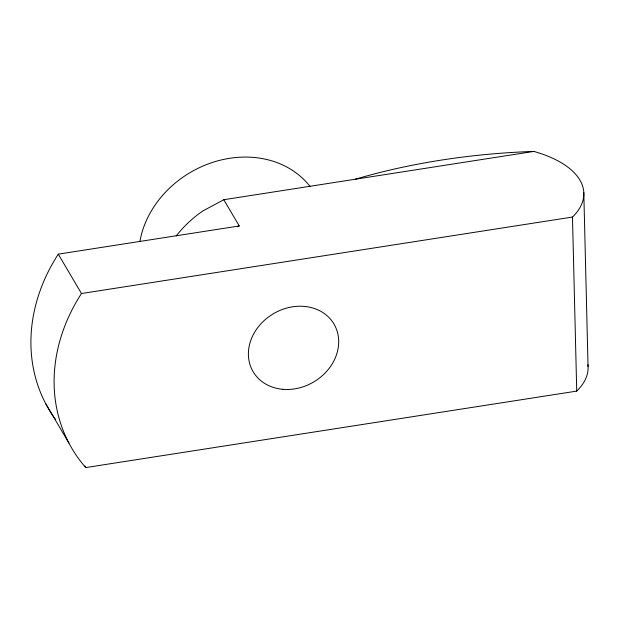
<?xml version="1.0" encoding="UTF-8"?>
<svg xmlns="http://www.w3.org/2000/svg" width="619" height="619" viewBox="0 0 619 619"><rect width="100%" height="100%" fill="white"/><g stroke="black" fill="none" stroke-linecap="round" stroke-linejoin="round"><path stroke-width="0.93" d="M84.757 465.937L85.724 467.577L576.73 391.107L572.482 217.052A104.843 50.828 -1.4 0 0 533.826 151.423L223.784 199.713L202.746 211.009A104.371 88.13 -30.5 0 0 176.152 236.025M237.564 226.864L239.251 225.958L223.784 199.713M53.396 416.425A177.104 149.55 -30.5 0 1 58.279 254.146L239.251 225.958M58.279 254.146L81.468 293.522L572.482 217.052M45.729 403.689L68.918 443.065M583.794 192.455L588.05 366.502M139.886 241.48A96.688 81.646 -30.5 0 1 212.982 162.271A96.688 81.646 -30.5 0 1 310.111 186.551M355.36 179.216A383.795 186.071 -1.4 0 1 533.826 151.423M85.724 467.577A177.104 149.55 -30.5 0 1 81.468 293.522M587.888 364.707A104.843 50.828 -1.4 0 1 576.73 391.107M55.548 419.458A177.104 149.55 -30.5 0 1 53.923 417.191M282.829 389.305A46.92 39.624 -30.5 0 0 336.891 330.445A46.92 39.624 -30.5 0 0 260.909 323.814A46.92 39.624 -30.5 0 0 282.829 389.305"/></g></svg>
